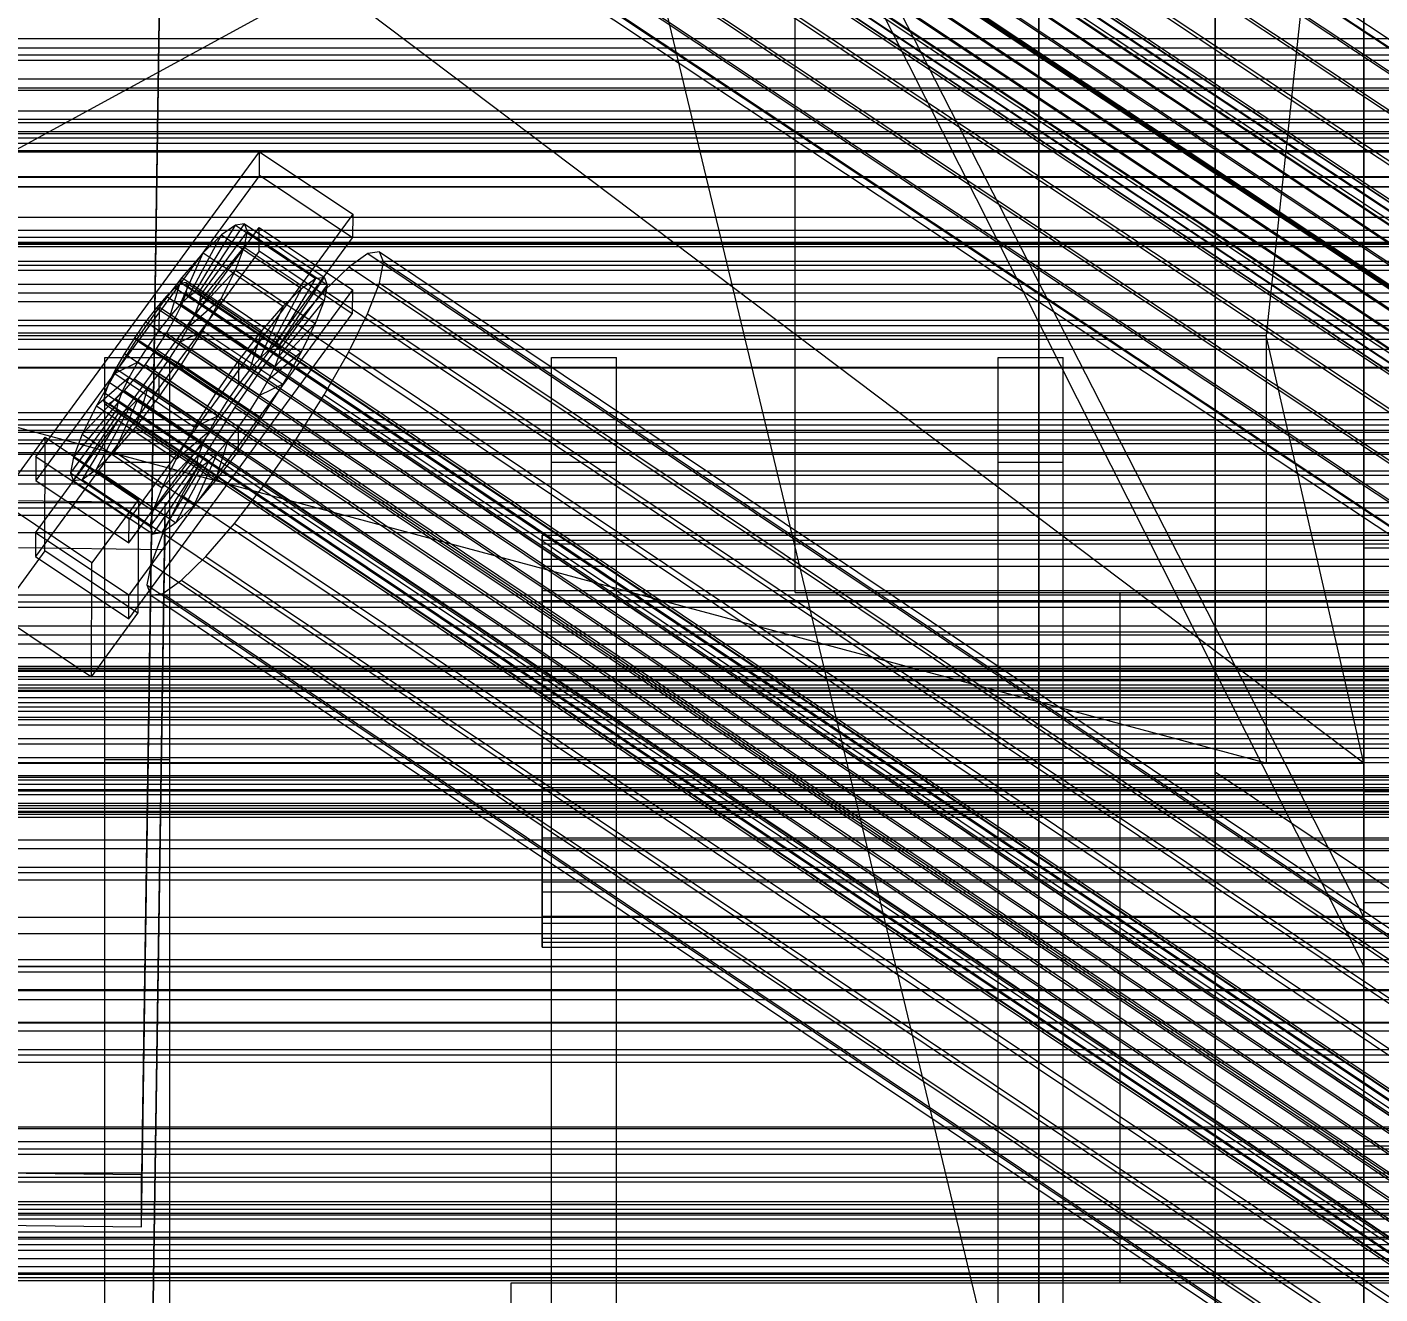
# Model space of a CAD drawing. Header units: millimetres. Extents: x -1970 to 59977, y -50268 to 6837.
# Drawn here: x -374.6 to -208, y -34536.4 to -34380.3 of the extents above; entities that cross this region are included whole.
import ezdxf

# ---------------------------------------------------------------- set-up
doc = ezdxf.new("R2010")
doc.units = ezdxf.units.MM
for name, color, linetype, lineweight in [('COTAS_O', 1, 'Continuous', 0), ('COTAS_P', 1, 'Continuous', 0), ('frontal_briquetadora', 7, 'Continuous', 0), ('frontal_C01', 7, 'Continuous', 0), ('frontal_C02', 7, 'Continuous', 0), ('frontal_C03', 7, 'Continuous', 0), ('frontal_mezcladora', 7, 'Continuous', 0), ('frontal_secador', 7, 'Continuous', 0), ('frontal_tolva', 7, 'Continuous', 0), ('frontal_tolva-C01', 7, 'Continuous', 0)]:
    doc.layers.add(name, color=color, linetype=linetype, lineweight=lineweight)
doc.dimstyles.new('R19_100', dxfattribs={"dimtxt": 250, "dimasz": 150, "dimexe": 150, "dimexo": 80, "dimgap": 100, "dimtad": 1, "dimtih": 1, "dimtoh": 1, "dimdsep": 46, "dimcen": 0.09, "dimadec": 0, "dimazin": 0, "dimtfac": 1, "dimtdec": 4, "dimtofl": 0, "dimtmove": 0, "dimatfit": 3, "dimfxl": 1, "dimtolj": 1, "dimtzin": 0, "dimarcsym": 0})

# ---------------------------------------------------------------- blocks, each defined once
blk = doc.blocks.new('*D37')
at = {"layer": 'COTAS_P', "color": 0, "lineweight": -2, "transparency": 16777216}
for p, q in [((-1750, -35420), (-1750, -34450)), ((2600, -35420), (2600, -34450)), ((-1600, -34600), (2450, -34600))]:
    blk.add_line(p, q, dxfattribs=at)
at = {"layer": 'COTAS_P', "color": 0, "transparency": 16777216}
for points in [[(-1600, -34575), (-1600, -34625), (-1750, -34600)], [(2450, -34575), (2450, -34625), (2600, -34600)]]:
    blk.add_solid(points, dxfattribs=at)
at = {"layer": 'Defpoints', "color": 0, "transparency": 16777216}
for p in [(2600, -34600), (-1750, -35500), (2600, -35500)]:
    blk.add_point(p, dxfattribs=at)
blk = doc.blocks.new('*D39')
at = {"layer": 'COTAS_O', "color": 0, "lineweight": -2, "transparency": 16777216}
for p, q in [((-1725, -34320), (-1725, -33550)), ((1725, -34320), (1725, -33550)), ((-1575, -33700), (1575, -33700))]:
    blk.add_line(p, q, dxfattribs=at)
at = {"layer": 'COTAS_O', "color": 0, "transparency": 16777216}
for points in [[(-1575, -33675), (-1575, -33725), (-1725, -33700)], [(1575, -33675), (1575, -33725), (1725, -33700)]]:
    blk.add_solid(points, dxfattribs=at)
at = {"layer": 'Defpoints', "color": 0, "transparency": 16777216}
for p in [(1725, -33700), (-1725, -34400), (1725, -34400)]:
    blk.add_point(p, dxfattribs=at)
blk = doc.blocks.new('*D42')
at = {"layer": 'COTAS_O', "color": 0, "lineweight": -2, "transparency": 16777216}
for p, q in [((-570, -33700), (200, -33700)), ((50, -34750), (50, -33850)), ((-570, -34900), (200, -34900))]:
    blk.add_line(p, q, dxfattribs=at)
at = {"layer": 'COTAS_O', "color": 0, "transparency": 16777216}
for points in [[(25, -33850), (75, -33850), (50, -33700)], [(25, -34750), (75, -34750), (50, -34900)]]:
    blk.add_solid(points, dxfattribs=at)
at = {"layer": 'Defpoints', "color": 0, "transparency": 16777216}
for p in [(-650, -33700), (50, -33700), (-650, -34900)]:
    blk.add_point(p, dxfattribs=at)
blk = doc.blocks.new('*D43')
at = {"layer": 'COTAS_O', "color": 0, "lineweight": -2, "transparency": 16777216}
for p, q in [((-650, -34820), (-650, -34050)), ((650, -34820), (650, -34050)), ((-500, -34200), (500, -34200))]:
    blk.add_line(p, q, dxfattribs=at)
at = {"layer": 'COTAS_O', "color": 0, "transparency": 16777216}
for points in [[(-500, -34175), (-500, -34225), (-650, -34200)], [(500, -34175), (500, -34225), (650, -34200)]]:
    blk.add_solid(points, dxfattribs=at)
at = {"layer": 'Defpoints', "color": 0, "transparency": 16777216}
for p in [(650, -34200), (-650, -34900), (650, -34900)]:
    blk.add_point(p, dxfattribs=at)

msp = doc.modelspace()

# ---------------------------------------------------------------- linework, layer by layer
at = {"layer": 'frontal_briquetadora'}
for p, q in [((-430, -33820), (-223.45, -34680)), ((-210, -34680), (-210, -33820)), ((-430, -34060), (-210, -34490)), ((-430, -34060), (-210, -34496)), ((-210, -34060), (-210, -34490)), ((-210, -34060), (-210, -34496)), ((-210, -34680), (-210, -34260)), ((-210, -34496), (-210, -34260)), ((-210, -34471), (-430, -34305)), ((-210, -34305), (-418, -34418.333)), ((-210, -34305), (-222, -34418.333)), ((-210, -34471), (-210, -34305)), ((-210, -34680), (-210, -34305)), ((-210, -34305), (-210, -34496)), ((-210, -34365.89), (-210, -34381.1)), ((-210, -34381.1), (-210, -34394.762)), ((-210, -34394.762), (-210, -34406.677)), ((-430, -34407), (-188, -34407)), ((-210, -34406.677), (-210, -34416.673)), ((-210, -34416.673), (-210, -34424.603)), ((-418, -34418.333), (-222, -34418.333)), ((-222, -34471), (-418, -34418.333)), ((-222, -34418.333), (-222, -34471)), ((-210, -34471), (-222, -34418.333)), ((-210, -34424.603), (-210, -34430.351)), ((-210, -34430.351), (-210, -34433.833)), ((-210, -34433.833), (-210, -34435)), ((-210, -34444.477), (-160, -34444.477)), ((-210, -34474.477), (-210, -34444.477)), ((-430, -34471), (-210, -34471)), ((-210, -34471), (-418, -34471)), ((-222, -34471), (-418, -34471)), ((-222, -34471), (-210, -34471)), ((-210, -34471), (-210, -34680)), ((-210, -34471), (-210, -34496)), ((-210, -34474.477), (-160, -34474.477)), ((-210, -34488.149), (-160, -34488.149)), ((-210, -34518.149), (-210, -34488.149)), ((-210, -34490), (-430, -34490)), ((-430, -34496), (-210, -34496)), ((-210, -34496), (-210, -34680)), ((-210, -34518.149), (-160, -34518.149))]:
    msp.add_line(p, q, dxfattribs=at)
at = {"layer": 'frontal_C01'}
for p, q in [((-250, -32680.37), (-250, -35735.764)), ((-250, -35740.498), (-250, -32685.104)), ((-332.629, -34299.324), (-148.32, -34421.655)), ((-331.181, -34299.317), (-146.872, -34421.648)), ((-330.692, -34300.75), (-146.383, -34423.082)), ((-334.938, -34300.771), (-150.629, -34423.103)), ((-356.348, -34303.694), (-142.549, -34445.599)), ((-355.53, -34303.182), (-141.731, -34445.086)), ((-355.017, -34303.179), (-141.218, -34445.083)), ((-354.844, -34303.687), (-141.045, -34445.591)), ((-337.95, -34303.56), (-153.641, -34425.891)), ((-331.197, -34303.526), (-146.887, -34425.858)), ((-357.415, -34304.683), (-143.617, -34446.587)), ((-355.022, -34304.671), (-141.224, -34446.575)), ((-358.659, -34306.079), (-144.861, -34447.983)), ((-355.541, -34306.063), (-141.742, -34447.968)), ((-146.196, -34449.692), (-359.995, -34307.788)), ((-356.363, -34307.77), (-142.565, -34449.674)), ((-341.461, -34307.5), (-157.152, -34429.832)), ((-332.659, -34307.456), (-148.35, -34429.788)), ((-361.332, -34309.693), (-147.533, -34451.597)), ((-357.434, -34309.674), (-143.635, -34451.578)), ((-362.578, -34311.665), (-148.779, -34453.569)), ((-358.68, -34311.645), (-144.881, -34453.55)), ((-160.922, -34434.655), (-345.231, -34312.323)), ((-334.981, -34312.272), (-150.672, -34434.604)), ((-363.648, -34313.569), (-149.85, -34455.473)), ((-360.017, -34313.551), (-146.218, -34455.455)), ((-364.471, -34315.275), (-150.672, -34457.18)), ((-361.352, -34315.26), (-147.554, -34457.164)), ((-364.989, -34316.668), (-151.191, -34458.572)), ((-362.596, -34316.656), (-148.798, -34458.56)), ((-365.168, -34317.652), (-151.369, -34459.556)), ((-364.995, -34318.159), (-151.196, -34460.064)), ((-364.482, -34318.157), (-150.683, -34460.061)), ((-363.664, -34317.644), (-149.865, -34459.548)), ((-349.002, -34317.701), (-164.693, -34440.032)), ((-338.003, -34317.646), (-153.694, -34439.977)), ((-352.519, -34323.266), (-168.21, -34445.597)), ((-341.52, -34323.211), (-157.211, -34445.542)), ((-355.541, -34328.639), (-171.232, -34450.971)), ((-345.291, -34328.588), (-160.982, -34450.92)), ((-357.646, -34329.781), (-360.514, -34521.729)), ((-357.863, -34333.455), (-173.554, -34455.787)), ((-349.061, -34333.411), (-164.752, -34455.743)), ((-360.514, -34528.133), (-357.646, -34336.185)), ((-359.326, -34337.385), (-175.016, -34459.717)), ((-352.572, -34337.351), (-168.263, -34459.683)), ((-359.83, -34340.161), (-175.521, -34462.493)), ((-355.584, -34340.14), (-171.275, -34462.472)), ((-359.341, -34341.595), (-175.032, -34463.926)), ((-357.893, -34341.588), (-173.584, -34463.919)), ((-228.298, -34363.008), (-228.298, -34675.195)), ((-228.298, -34680.882), (-228.298, -34368.695)), ((-228.298, -34368.695), (-130, -34433.939)), ((-425, -34515.805), (425, -34515.805)), ((-360.514, -34521.729), (-378.512, -34521.488)), ((-360.514, -34528.133), (-360.514, -34521.729)), ((425, -34527.173), (-425, -34527.173)), ((-378.512, -34527.892), (-360.514, -34528.133)), ((425, -34532.07), (-425, -34532.07))]:
    msp.add_line(p, q, dxfattribs=at)
at = {"layer": 'frontal_C02'}
for p, q in [((-250, -32976.99), (-250, -35767.535)), ((-250, -35772.314), (-250, -32981.769)), ((-228.298, -34187.295), (-228.298, -34472.116)), ((-228.298, -34477.858), (-228.298, -34193.036)), ((-373.501, -34433.276), (-345.969, -34395.683)), ((-345.981, -34398.606), (-345.969, -34395.683)), ((-345.969, -34395.683), (-334.501, -34403.366)), ((-345.981, -34398.606), (-373.513, -34436.198)), ((-334.513, -34406.289), (-345.981, -34398.606)), ((-334.501, -34403.366), (-362.033, -34440.959)), ((-334.501, -34403.366), (-334.513, -34406.289)), ((-373.539, -34442.628), (-346.008, -34405.035)), ((-353.892, -34412.963), (-348.918, -34404.719)), ((-353.378, -34412.893), (-347.835, -34404.572)), ((-353.205, -34413.334), (-347.47, -34405.502)), ((-348.918, -34404.719), (-350.645, -34405.934)), ((-347.835, -34404.572), (-348.918, -34404.719)), ((-348.918, -34404.719), (-339.088, -34411.305)), ((-347.847, -34407.446), (-347.47, -34405.502)), ((-347.835, -34404.572), (-338.005, -34411.158)), ((-347.47, -34405.502), (-347.835, -34404.572)), ((-347.47, -34405.502), (-337.64, -34412.088)), ((-346.02, -34407.958), (-346.008, -34405.035)), ((-346.008, -34405.035), (-334.539, -34412.719)), ((-362.045, -34443.882), (-334.513, -34406.289)), ((-354.71, -34413.538), (-350.645, -34405.934)), ((-350.645, -34405.934), (-352.899, -34408.133)), ((-350.645, -34405.934), (-340.816, -34412.52)), ((-346.02, -34407.958), (-373.551, -34445.551)), ((-355.777, -34414.58), (-352.899, -34408.133)), ((-352.899, -34408.133), (-355.525, -34411.167)), ((-353.384, -34414.255), (-347.847, -34407.446)), ((-352.899, -34408.133), (-343.069, -34414.719)), ((-348.941, -34410.272), (-347.847, -34407.446)), ((-347.847, -34407.446), (-338.017, -34414.032)), ((-334.551, -34415.641), (-346.02, -34407.958)), ((-332.629, -34408.224), (-334.938, -34409.848)), ((-331.181, -34408.027), (-332.629, -34408.224)), ((-332.629, -34408.224), (-148.32, -34531.708)), ((-330.692, -34409.271), (-331.181, -34408.027)), ((-331.181, -34408.027), (-146.872, -34531.511)), ((-353.902, -34415.593), (-348.941, -34410.272)), ((-350.678, -34413.787), (-348.941, -34410.272)), ((-348.941, -34410.272), (-339.111, -34416.858)), ((-334.938, -34409.848), (-337.95, -34412.788)), ((-334.938, -34409.848), (-150.629, -34533.332)), ((-331.197, -34411.87), (-330.692, -34409.271)), ((-330.692, -34409.271), (-146.383, -34532.755)), ((-355.525, -34411.167), (-358.345, -34414.83)), ((-357.021, -34416.017), (-355.525, -34411.167)), ((-355.53, -34411.865), (-356.348, -34412.441)), ((-355.017, -34411.796), (-355.53, -34411.865)), ((-355.53, -34411.865), (-141.731, -34555.107)), ((-355.525, -34411.167), (-345.695, -34417.753)), ((-355.022, -34413.157), (-354.844, -34412.236)), ((-354.844, -34412.236), (-355.017, -34411.796)), ((-355.017, -34411.796), (-141.218, -34555.037)), ((-354.844, -34412.236), (-141.045, -34555.478)), ((-339.088, -34411.305), (-344.062, -34419.549)), ((-338.005, -34411.158), (-343.549, -34419.479)), ((-337.64, -34412.088), (-343.376, -34419.92)), ((-340.816, -34412.52), (-339.088, -34411.305)), ((-339.088, -34411.305), (-338.005, -34411.158)), ((-337.64, -34412.088), (-338.017, -34414.032)), ((-338.005, -34411.158), (-337.64, -34412.088)), ((-332.659, -34415.648), (-331.197, -34411.87)), ((-331.197, -34411.87), (-146.887, -34535.354)), ((-334.539, -34412.719), (-362.071, -34450.312)), ((-357.415, -34413.483), (-358.659, -34414.92)), ((-356.348, -34412.441), (-357.415, -34413.483)), ((-357.415, -34413.483), (-143.617, -34556.724)), ((-356.348, -34412.441), (-142.549, -34555.682)), ((-355.777, -34414.58), (-354.71, -34413.538)), ((-355.541, -34414.496), (-355.022, -34413.157)), ((-355.022, -34413.157), (-141.224, -34556.399)), ((-354.725, -34417.258), (-350.678, -34413.787)), ((-354.71, -34413.538), (-353.892, -34412.963)), ((-344.88, -34420.124), (-354.71, -34413.538)), ((-353.892, -34412.963), (-353.378, -34412.893)), ((-344.062, -34419.549), (-353.892, -34412.963)), ((-353.205, -34413.334), (-353.384, -34414.255)), ((-343.549, -34419.479), (-353.378, -34412.893)), ((-353.378, -34412.893), (-353.205, -34413.334)), ((-343.376, -34419.92), (-353.205, -34413.334)), ((-352.938, -34417.751), (-350.678, -34413.787)), ((-350.678, -34413.787), (-340.848, -34420.373)), ((-340.816, -34412.52), (-344.88, -34420.124)), ((-338.017, -34414.032), (-343.554, -34420.841)), ((-343.069, -34414.719), (-340.816, -34412.52)), ((-337.95, -34412.788), (-341.461, -34416.844)), ((-338.017, -34414.032), (-339.111, -34416.858)), ((-337.95, -34412.788), (-153.641, -34536.272)), ((-334.539, -34412.719), (-334.551, -34415.641)), ((-362.083, -34453.234), (-334.551, -34415.641)), ((-358.345, -34414.83), (-361.166, -34418.87)), ((-358.659, -34414.92), (-359.995, -34416.655)), ((-358.659, -34414.92), (-144.861, -34558.161)), ((-358.345, -34414.83), (-358.357, -34417.752)), ((-348.515, -34421.415), (-358.345, -34414.83)), ((-357.021, -34416.017), (-355.777, -34414.58)), ((-356.363, -34416.161), (-355.541, -34414.496)), ((-345.947, -34421.166), (-355.777, -34414.58)), ((-355.541, -34414.496), (-141.742, -34557.737)), ((-353.902, -34415.593), (-354.725, -34417.258)), ((-353.384, -34414.255), (-353.902, -34415.593)), ((-344.073, -34422.179), (-353.902, -34415.593)), ((-343.554, -34420.841), (-353.384, -34414.255)), ((-343.069, -34414.719), (-345.947, -34421.166)), ((-345.695, -34417.753), (-343.069, -34414.719)), ((-334.981, -34420.346), (-332.659, -34415.648)), ((-332.659, -34415.648), (-148.35, -34539.132)), ((-359.995, -34416.655), (-361.332, -34418.568)), ((-146.196, -34559.896), (-359.995, -34416.655)), ((-358.357, -34417.752), (-357.021, -34416.017)), ((-357.434, -34418.039), (-356.363, -34416.161)), ((-347.191, -34422.603), (-357.021, -34416.017)), ((-356.363, -34416.161), (-142.565, -34559.402)), ((-354.725, -34417.258), (-355.796, -34419.136)), ((-344.895, -34423.844), (-354.725, -34417.258)), ((-341.461, -34416.844), (-345.231, -34421.74)), ((-339.111, -34416.858), (-344.073, -34422.179)), ((-341.461, -34416.844), (-157.152, -34540.328)), ((-339.111, -34416.858), (-340.848, -34420.373)), ((-361.166, -34418.87), (-363.797, -34423.014)), ((-361.332, -34418.568), (-362.578, -34420.531)), ((-361.332, -34418.568), (-147.533, -34561.81)), ((-359.693, -34419.666), (-361.166, -34418.87)), ((-361.166, -34418.87), (-351.336, -34425.456)), ((-359.693, -34419.666), (-358.357, -34417.752)), ((-358.68, -34420.001), (-357.434, -34418.039)), ((-358.357, -34417.752), (-348.527, -34424.338)), ((-357.434, -34418.039), (-143.635, -34561.28)), ((-355.796, -34419.136), (-352.938, -34417.751)), ((-355.569, -34421.895), (-352.938, -34417.751)), ((-352.938, -34417.751), (-343.108, -34424.337)), ((-348.515, -34421.415), (-345.695, -34417.753)), ((-345.695, -34417.753), (-347.191, -34422.603)), ((-362.578, -34420.531), (-363.648, -34422.409)), ((-362.578, -34420.531), (-148.779, -34563.773)), ((-360.939, -34421.629), (-359.693, -34419.666)), ((-360.017, -34421.915), (-358.68, -34420.001)), ((-349.863, -34426.252), (-359.693, -34419.666)), ((-358.68, -34420.001), (-144.881, -34563.243)), ((-355.796, -34419.136), (-357.042, -34421.099)), ((-345.966, -34425.722), (-355.796, -34419.136)), ((-344.88, -34420.124), (-345.947, -34421.166)), ((-340.848, -34420.373), (-344.895, -34423.844)), ((-344.062, -34419.549), (-344.88, -34420.124)), ((-343.549, -34419.479), (-344.062, -34419.549)), ((-343.554, -34420.841), (-343.376, -34419.92)), ((-343.376, -34419.92), (-343.549, -34419.479)), ((-340.848, -34420.373), (-343.108, -34424.337)), ((-338.003, -34425.646), (-334.981, -34420.346)), ((-334.981, -34420.346), (-150.672, -34543.83)), ((-360.939, -34421.629), (-363.797, -34423.014)), ((-362.01, -34423.507), (-360.939, -34421.629)), ((-361.352, -34423.65), (-360.017, -34421.915)), ((-351.109, -34428.215), (-360.939, -34421.629)), ((-360.017, -34421.915), (-146.218, -34565.157)), ((-358.39, -34425.936), (-355.569, -34421.895)), ((-357.042, -34421.099), (-358.378, -34423.013)), ((-357.042, -34421.099), (-355.569, -34421.895)), ((-347.212, -34427.685), (-357.042, -34421.099)), ((-355.569, -34421.895), (-345.739, -34428.481)), ((-351.336, -34425.456), (-348.515, -34421.415)), ((-345.231, -34421.74), (-349.002, -34427.142)), ((-348.527, -34424.338), (-348.515, -34421.415)), ((-345.947, -34421.166), (-347.191, -34422.603)), ((-160.922, -34545.224), (-345.231, -34421.74)), ((-344.895, -34423.844), (-344.073, -34422.179)), ((-344.073, -34422.179), (-343.554, -34420.841)), ((-363.797, -34423.014), (-366.057, -34426.978)), ((-362.01, -34423.507), (-366.057, -34426.978)), ((-363.648, -34422.409), (-364.471, -34424.074)), ((-363.797, -34423.014), (-353.967, -34429.6)), ((-363.648, -34422.409), (-149.85, -34565.651)), ((-362.833, -34425.172), (-362.01, -34423.507)), ((-362.596, -34425.087), (-361.352, -34423.65)), ((-352.18, -34430.093), (-362.01, -34423.507)), ((-361.352, -34423.65), (-147.554, -34566.891)), ((-358.378, -34423.013), (-359.714, -34424.748)), ((-358.378, -34423.013), (-358.39, -34425.936)), ((-348.548, -34429.599), (-358.378, -34423.013)), ((-347.191, -34422.603), (-348.527, -34424.338)), ((-345.966, -34425.722), (-344.895, -34423.844)), ((-362.833, -34425.172), (-367.794, -34430.493)), ((-364.989, -34425.413), (-365.168, -34426.334)), ((-364.471, -34424.074), (-364.989, -34425.413)), ((-364.989, -34425.413), (-151.191, -34568.654)), ((-364.471, -34424.074), (-150.672, -34567.315)), ((-363.664, -34426.129), (-362.596, -34425.087)), ((-363.351, -34426.51), (-362.833, -34425.172)), ((-353.003, -34431.757), (-362.833, -34425.172)), ((-362.596, -34425.087), (-148.798, -34568.329)), ((-359.714, -34424.748), (-361.21, -34429.598)), ((-359.714, -34424.748), (-360.958, -34426.185)), ((-349.884, -34431.333), (-359.714, -34424.748)), ((-353.967, -34429.6), (-351.336, -34425.456)), ((-351.336, -34425.456), (-349.863, -34426.252)), ((-348.527, -34424.338), (-349.863, -34426.252)), ((-343.108, -34424.337), (-345.966, -34425.722)), ((-343.108, -34424.337), (-345.739, -34428.481)), ((-341.52, -34431.186), (-338.003, -34425.646)), ((-338.003, -34425.646), (-153.694, -34549.13)), ((-363.351, -34426.51), (-368.888, -34433.319)), ((-366.057, -34426.978), (-367.794, -34430.493)), ((-362.025, -34427.227), (-366.09, -34434.831)), ((-366.057, -34426.978), (-356.228, -34433.564)), ((-365.168, -34426.334), (-364.995, -34426.774)), ((-365.168, -34426.334), (-151.369, -34569.575)), ((-364.995, -34426.774), (-364.482, -34426.704)), ((-364.995, -34426.774), (-151.196, -34570.016)), ((-364.482, -34426.704), (-363.664, -34426.129)), ((-364.482, -34426.704), (-150.683, -34569.946)), ((-360.958, -34426.185), (-363.836, -34432.632)), ((-363.664, -34426.129), (-149.865, -34569.37)), ((-363.53, -34427.431), (-363.351, -34426.51)), ((-353.521, -34433.096), (-363.351, -34426.51)), ((-362.025, -34427.227), (-362.843, -34427.802)), ((-360.958, -34426.185), (-362.025, -34427.227)), ((-352.196, -34433.812), (-362.025, -34427.227)), ((-361.21, -34429.598), (-358.39, -34425.936)), ((-351.128, -34432.771), (-360.958, -34426.185)), ((-358.39, -34425.936), (-348.56, -34432.521)), ((-349.002, -34427.142), (-352.519, -34432.681)), ((-349.863, -34426.252), (-351.109, -34428.215)), ((-349.002, -34427.142), (-164.693, -34550.626)), ((-347.212, -34427.685), (-345.966, -34425.722)), ((-363.53, -34427.431), (-369.265, -34435.263)), ((-363.357, -34427.872), (-368.9, -34436.193)), ((-362.843, -34427.802), (-367.817, -34436.046)), ((-363.357, -34427.872), (-363.53, -34427.431)), ((-353.7, -34434.017), (-363.53, -34427.431)), ((-362.843, -34427.802), (-363.357, -34427.872)), ((-353.527, -34434.458), (-363.357, -34427.872)), ((-353.014, -34434.388), (-362.843, -34427.802)), ((-353.967, -34429.6), (-351.109, -34428.215)), ((-351.109, -34428.215), (-352.18, -34430.093)), ((-345.739, -34428.481), (-348.56, -34432.521)), ((-348.548, -34429.599), (-347.212, -34427.685)), ((-345.739, -34428.481), (-347.212, -34427.685)), ((-367.794, -34430.493), (-368.888, -34433.319)), ((-367.794, -34430.493), (-357.964, -34437.079)), ((-363.836, -34432.632), (-361.21, -34429.598)), ((-361.21, -34429.598), (-351.38, -34436.184)), ((-356.228, -34433.564), (-353.967, -34429.6)), ((-356.228, -34433.564), (-352.18, -34430.093)), ((-352.18, -34430.093), (-353.003, -34431.757)), ((-349.884, -34431.333), (-348.548, -34429.599)), ((-348.56, -34432.521), (-348.548, -34429.599)), ((-378.086, -34438.664), (-372.35, -34430.833)), ((-372.408, -34444.861), (-372.35, -34430.833)), ((-372.35, -34430.833), (-360.882, -34438.516)), ((-357.964, -34437.079), (-353.003, -34431.757)), ((-353.003, -34431.757), (-353.521, -34433.096)), ((-351.38, -34436.184), (-349.884, -34431.333)), ((-351.128, -34432.771), (-349.884, -34431.333)), ((-345.291, -34436.587), (-341.52, -34431.186)), ((-341.52, -34431.186), (-157.211, -34554.67)), ((-373.501, -34433.276), (-373.513, -34436.198)), ((-362.033, -34440.959), (-373.501, -34433.276)), ((-368.888, -34433.319), (-369.265, -34435.263)), ((-368.888, -34433.319), (-359.058, -34439.905)), ((-366.09, -34434.831), (-363.836, -34432.632)), ((-363.836, -34432.632), (-354.006, -34439.218)), ((-359.436, -34441.849), (-353.7, -34434.017)), ((-359.058, -34439.905), (-353.521, -34433.096)), ((-357.964, -34437.079), (-356.228, -34433.564)), ((-356.26, -34441.417), (-352.196, -34433.812)), ((-352.519, -34432.681), (-355.541, -34437.981)), ((-354.006, -34439.218), (-351.128, -34432.771)), ((-353.521, -34433.096), (-353.7, -34434.017)), ((-353.7, -34434.017), (-353.527, -34434.458)), ((-353.014, -34434.388), (-352.196, -34433.812)), ((-352.519, -34432.681), (-168.21, -34556.165)), ((-352.196, -34433.812), (-351.128, -34432.771)), ((-348.56, -34432.521), (-351.38, -34436.184)), ((-369.265, -34435.263), (-368.9, -34436.193)), ((-369.265, -34435.263), (-359.436, -34441.849)), ((-367.817, -34436.046), (-366.09, -34434.831)), ((-366.09, -34434.831), (-356.26, -34441.417)), ((-359.07, -34442.779), (-353.527, -34434.458)), ((-357.987, -34442.632), (-353.014, -34434.388)), ((-353.527, -34434.458), (-353.014, -34434.388)), ((-373.513, -34436.198), (-362.045, -34443.882)), ((-368.9, -34436.193), (-367.817, -34436.046)), ((-368.9, -34436.193), (-359.07, -34442.779)), ((-367.817, -34436.046), (-357.987, -34442.632)), ((-359.058, -34439.905), (-357.964, -34437.079)), ((-351.38, -34436.184), (-354.006, -34439.218)), ((-349.061, -34441.483), (-345.291, -34436.587)), ((-345.291, -34436.587), (-160.982, -34560.071)), ((-366.618, -34446.348), (-378.086, -34438.664)), ((-375.644, -34438.644), (-357.646, -34438.888)), ((-360.882, -34438.516), (-366.618, -34446.348)), ((-360.882, -34438.516), (-360.939, -34452.545)), ((-357.646, -34438.888), (-360.514, -34632.655)), ((-355.541, -34437.981), (-357.863, -34442.68)), ((-357.646, -34438.888), (-357.646, -34444.733)), ((-355.541, -34437.981), (-171.232, -34561.465)), ((-359.436, -34441.849), (-359.058, -34439.905)), ((-354.006, -34439.218), (-356.26, -34441.417)), ((-362.045, -34443.882), (-362.033, -34440.959)), ((-359.07, -34442.779), (-359.436, -34441.849)), ((-356.26, -34441.417), (-357.987, -34442.632)), ((-352.572, -34445.539), (-349.061, -34441.483)), ((-349.061, -34441.483), (-164.752, -34564.967)), ((-373.539, -34442.628), (-373.551, -34445.551)), ((-362.071, -34450.312), (-373.539, -34442.628)), ((-357.863, -34442.68), (-359.326, -34446.457)), ((-357.987, -34442.632), (-359.07, -34442.779)), ((-357.863, -34442.68), (-173.554, -34566.164)), ((-311.15, -34444), (-311.15, -34442.907)), ((-311.15, -34442.907), (-311.15, -34443.543)), ((-311.15, -34442.907), (311.15, -34442.907)), ((-311.15, -34443.543), (-311.15, -34445.866)), ((-311.15, -34443.543), (311.15, -34443.543)), ((-311.15, -34446.749), (-311.15, -34444)), ((-311.15, -34444), (311.15, -34444)), ((-372.408, -34444.861), (-378.143, -34452.693)), ((-357.646, -34444.733), (-375.644, -34444.49)), ((-373.551, -34445.551), (-362.083, -34453.234)), ((-360.939, -34452.545), (-372.408, -34444.861)), ((-360.514, -34638.5), (-357.646, -34444.733)), ((-355.584, -34448.479), (-352.572, -34445.539)), ((-352.572, -34445.539), (-168.263, -34569.023)), ((-366.675, -34460.377), (-366.618, -34446.348)), ((-359.326, -34446.457), (-359.83, -34449.057)), ((-359.326, -34446.457), (-175.016, -34569.941)), ((-311.15, -34445.866), (-311.15, -34449.717)), ((-311.15, -34445.866), (311.15, -34445.866)), ((-311.15, -34450.966), (-311.15, -34446.749)), ((-311.15, -34446.749), (311.15, -34446.749)), ((-357.893, -34450.103), (-355.584, -34448.479)), ((-355.584, -34448.479), (-171.275, -34571.963)), ((-362.083, -34453.234), (-362.071, -34450.312)), ((-359.83, -34449.057), (-359.341, -34450.3)), ((-359.83, -34449.057), (-175.521, -34572.541)), ((-359.341, -34450.3), (-357.893, -34450.103)), ((-359.341, -34450.3), (-175.032, -34573.784)), ((-357.893, -34450.103), (-173.584, -34573.587)), ((-311.15, -34449.717), (-311.15, -34454.834)), ((-311.15, -34449.717), (311.15, -34449.717)), ((-311.15, -34456.364), (-311.15, -34450.966)), ((-311.15, -34450.966), (311.15, -34450.966)), ((-378.143, -34452.693), (-366.675, -34460.377)), ((-366.675, -34460.377), (-360.939, -34452.545)), ((-311.15, -34454.834), (-311.15, -34460.868)), ((-311.15, -34454.834), (311.15, -34454.834)), ((-311.15, -34462.575), (-311.15, -34456.364)), ((-311.15, -34456.364), (311.15, -34456.364)), ((-440, -34459.297), (440, -34459.297)), ((-440, -34459.522), (440, -34459.522)), ((-440, -34459.684), (440, -34459.684)), ((-440, -34460.345), (440, -34460.345)), ((-440, -34460.658), (440, -34460.658)), ((-440, -34461.71), (440, -34461.71)), ((-440, -34462.153), (440, -34462.153)), ((-311.15, -34460.868), (-311.15, -34467.408)), ((311.15, -34460.868), (-311.15, -34460.868)), ((-440, -34463.523), (440, -34463.523)), ((-311.15, -34469.175), (-311.15, -34462.575)), ((-311.15, -34462.575), (311.15, -34462.575)), ((-440, -34464.065), (440, -34464.065)), ((440, -34465.661), (-440, -34465.661)), ((-440, -34466.266), (440, -34466.266)), ((-440, -34467.978), (440, -34467.978)), ((-440, -34468.604), (440, -34468.604)), ((-311.15, -34467.408), (-311.15, -34474.008)), ((-311.15, -34467.408), (311.15, -34467.408)), ((-440, -34470.317), (440, -34470.317)), ((-311.15, -34475.715), (-311.15, -34469.175)), ((-311.15, -34469.175), (311.15, -34469.175)), ((-440, -34470.922), (440, -34470.922)), ((-130, -34537.975), (-228.298, -34472.116)), ((-228.298, -34472.116), (-228.298, -34756.938)), ((-228.298, -34472.116), (-228.298, -34477.858)), ((-440, -34472.517), (440, -34472.517)), ((-440, -34473.06), (440, -34473.06)), ((-311.15, -34474.008), (-311.15, -34480.218)), ((-311.15, -34474.008), (311.15, -34474.008)), ((-440, -34474.43), (440, -34474.43)), ((-440, -34474.873), (440, -34474.873)), ((-440, -34475.924), (440, -34475.924)), ((-440, -34476.237), (440, -34476.237)), ((-440, -34476.898), (440, -34476.898)), ((-440, -34477.06), (440, -34477.06)), ((-440, -34477.286), (440, -34477.286)), ((-311.15, -34481.749), (-311.15, -34475.715)), ((-311.15, -34475.715), (311.15, -34475.715)), ((-228.298, -34762.679), (-228.298, -34477.858)), ((-228.298, -34477.858), (-130, -34543.716)), ((-311.15, -34480.218), (-311.15, -34485.616)), ((-311.15, -34480.218), (311.15, -34480.218)), ((-311.15, -34486.866), (-311.15, -34481.749)), ((-311.15, -34481.749), (311.15, -34481.749)), ((-311.15, -34485.616), (-311.15, -34489.833)), ((-311.15, -34485.616), (311.15, -34485.616)), ((-311.15, -34490.717), (-311.15, -34486.866)), ((-311.15, -34486.866), (311.15, -34486.866)), ((-311.15, -34489.833), (-311.15, -34492.582)), ((-311.15, -34489.833), (311.15, -34489.833)), ((-311.15, -34493.04), (-311.15, -34490.717)), ((-311.15, -34490.717), (311.15, -34490.717)), ((-311.15, -34492.582), (-311.15, -34493.676)), ((-311.15, -34492.582), (311.15, -34492.582)), ((-311.15, -34493.676), (-311.15, -34493.04)), ((-311.15, -34493.04), (311.15, -34493.04)), ((-311.15, -34493.676), (311.15, -34493.676))]:
    msp.add_line(p, q, dxfattribs=at)
at = {"layer": 'frontal_C03'}
for p, q in [((1250, -34382.923), (-1250, -34382.923)), ((1250, -34383.804), (-1250, -34383.804)), ((1250, -34384.458), (-1250, -34384.458)), ((1250, -34386.765), (-1250, -34386.765)), ((-1250, -34387.823), (1250, -34387.823)), ((1250, -34390.675), (-1250, -34390.675)), ((1250, -34391.732), (-1250, -34391.732)), ((1250, -34394.039), (-1250, -34394.039)), ((-1500, -34395.695), (1500, -34395.695)), ((1250, -34394.693), (-1250, -34394.693)), ((1250, -34395.574), (-1250, -34395.574)), ((1530, -34398.773), (-1530, -34398.773)), ((1530, -34403.773), (-1530, -34403.773)), ((1250, -34405.381), (-1250, -34405.381)), ((1500, -34407.104), (-1500, -34407.104)), ((1500, -34407.389), (-1500, -34407.389)), ((1250, -34406.262), (-1250, -34406.262)), ((1250, -34406.915), (-1250, -34406.915)), ((1250, -34409.223), (-1250, -34409.223)), ((-1250, -34410.28), (1250, -34410.28)), ((1250, -34413.132), (-1250, -34413.132)), ((1250, -34414.19), (-1250, -34414.19)), ((1250, -34416.497), (-1250, -34416.497)), ((1250, -34417.151), (-1250, -34417.151)), ((-1500, -34418.797), (1500, -34418.797)), ((1250, -34418.032), (-1250, -34418.032)), ((-1500, -34422.245), (1500, -34422.245)), ((1250, -34427.838), (-1250, -34427.838)), ((1250, -34428.72), (-1250, -34428.72)), ((1250, -34429.373), (-1250, -34429.373)), ((1500, -34431.228), (-1500, -34431.228)), ((1250, -34431.68), (-1250, -34431.68)), ((-1250, -34432.738), (1250, -34432.738)), ((1250, -34435.59), (-1250, -34435.59)), ((1250, -34436.647), (-1250, -34436.647)), ((1250, -34438.955), (-1250, -34438.955)), ((1250, -34439.608), (-1250, -34439.608)), ((1250, -34440.49), (-1250, -34440.49)), ((1250, -34450.296), (-1250, -34450.296)), ((1250, -34451.177), (-1250, -34451.177)), ((1250, -34451.831), (-1250, -34451.831)), ((1250, -34454.138), (-1250, -34454.138)), ((-1250, -34455.195), (1250, -34455.195)), ((1500, -34456.351), (-1500, -34456.351)), ((1250, -34458.048), (-1250, -34458.048)), ((1250, -34459.105), (-1250, -34459.105)), ((1250, -34461.412), (-1250, -34461.412)), ((1250, -34462.066), (-1250, -34462.066)), ((1250, -34462.947), (-1250, -34462.947)), ((-1500, -34465.334), (1500, -34465.334)), ((1250, -34472.754), (-1250, -34472.754)), ((1250, -34473.635), (-1250, -34473.635)), ((1250, -34474.288), (-1250, -34474.288)), ((1250, -34476.596), (-1250, -34476.596)), ((-1250, -34477.653), (1250, -34477.653)), ((1250, -34480.505), (-1250, -34480.505)), ((1250, -34481.563), (-1250, -34481.563)), ((1250, -34483.87), (-1250, -34483.87)), ((1250, -34484.523), (-1250, -34484.523)), ((1250, -34485.405), (-1250, -34485.405)), ((1250, -34495.211), (-1250, -34495.211)), ((1250, -34496.092), (-1250, -34496.092)), ((1250, -34496.746), (-1250, -34496.746)), ((1250, -34499.053), (-1250, -34499.053)), ((-1250, -34500.111), (1250, -34500.111)), ((1250, -34502.963), (-1250, -34502.963)), ((1250, -34504.02), (-1250, -34504.02)), ((1250, -34506.328), (-1250, -34506.328)), ((1250, -34506.981), (-1250, -34506.981)), ((1250, -34507.862), (-1250, -34507.862)), ((1250, -34517.669), (-1250, -34517.669)), ((1250, -34518.55), (-1250, -34518.55)), ((1250, -34519.204), (-1250, -34519.204)), ((1250, -34521.511), (-1250, -34521.511)), ((-1250, -34522.568), (1250, -34522.568)), ((1250, -34525.42), (-1250, -34525.42)), ((1250, -34526.478), (-1250, -34526.478)), ((1250, -34528.785), (-1250, -34528.785)), ((1250, -34529.439), (-1250, -34529.439)), ((1250, -34530.32), (-1250, -34530.32)), ((-1250, -34532.986), (1250, -34532.986)), ((-1250, -34533.783), (1250, -34533.783)), ((-1250, -34534.368), (1250, -34534.368))]:
    msp.add_line(p, q, dxfattribs=at)
at = {"layer": 'frontal_mezcladora'}
for p, q in [((-280, -34450), (-280, -34020)), ((-365, -34433.911), (-365, -34421.05)), ((-365, -34421.05), (-357, -34421.05)), ((-357, -34433.911), (-357, -34421.05)), ((-310, -34433.911), (-310, -34421.05)), ((-310, -34421.05), (-302, -34421.05)), ((-302, -34433.911), (-302, -34421.05)), ((-255, -34433.911), (-255, -34421.05)), ((-255, -34421.05), (-247, -34421.05)), ((-247, -34433.911), (-247, -34421.05)), ((-365, -34470.534), (-365, -34433.911)), ((-365, -34433.911), (-357, -34433.911)), ((-357, -34470.534), (-357, -34433.911)), ((-310, -34470.534), (-310, -34433.911)), ((-310, -34433.911), (-302, -34433.911)), ((-302, -34470.534), (-302, -34433.911)), ((-255, -34470.534), (-255, -34433.911)), ((-255, -34433.911), (-247, -34433.911)), ((-247, -34470.534), (-247, -34433.911)), ((-420, -34435), (240, -34435)), ((-420, -34442.586), (240, -34442.586)), ((-280, -34450), (280, -34450)), ((-240, -34450), (-160, -34450)), ((-240, -34535), (-240, -34450)), ((-420, -34464.602), (240, -34464.602)), ((-365, -34525.346), (-365, -34470.534)), ((-365, -34470.534), (-357, -34470.534)), ((-357, -34525.346), (-357, -34470.534)), ((-310, -34525.346), (-310, -34470.534)), ((-310, -34470.534), (-302, -34470.534)), ((-302, -34525.346), (-302, -34470.534)), ((-255, -34525.346), (-255, -34470.534)), ((-255, -34470.534), (-247, -34470.534)), ((-247, -34525.346), (-247, -34470.534)), ((-420, -34498.893), (240, -34498.893)), ((-365, -34590), (-365, -34525.346)), ((-365, -34525.346), (-357, -34525.346)), ((-357, -34590), (-357, -34525.346)), ((-310, -34590), (-310, -34525.346)), ((-310, -34525.346), (-302, -34525.346)), ((-302, -34590), (-302, -34525.346)), ((-255, -34590), (-255, -34525.346)), ((-255, -34525.346), (-247, -34525.346)), ((-247, -34590), (-247, -34525.346)), ((-315, -34535), (315, -34535)), ((-315, -34600), (-315, -34535)), ((-240, -34535), (-160, -34535))]:
    msp.add_line(p, q, dxfattribs=at)
at = {"layer": 'frontal_secador'}
for p, q in [((1360, -34381.784), (-1360, -34381.784)), ((1360, -34388.141), (-1360, -34388.141)), ((1360, -34392.137), (-1360, -34392.137)), ((1360, -34393.5), (-1360, -34393.5)), ((1250, -34393.25), (-1250, -34393.25)), ((1250, -34409.715), (-1250, -34409.715)), ((1250, -34422.349), (-1250, -34422.349)), ((1250, -34430.291), (-1250, -34430.291)), ((1250, -34433), (-1250, -34433)), ((-1250, -34516), (1250, -34516)), ((-1250, -34522), (1250, -34522)), ((-1250, -34525), (1250, -34525)), ((1250, -34526), (-1250, -34526)), ((-1250, -34526.659), (1250, -34526.659)), ((1250, -34529.659), (-1250, -34529.659)), ((-1250, -34531), (1250, -34531)), ((1250, -34534), (-1250, -34534)), ((-1250, -34534.728), (1250, -34534.728))]:
    msp.add_line(p, q, dxfattribs=at)
at = {"layer": 'frontal_tolva'}
for p, q in [((-670, -34400), (670, -34400)), ((600, -34400), (-600, -34400)), ((-600, -34406.849), (600, -34406.849)), ((-670, -34412), (670, -34412)), ((-660, -34420), (660, -34420)), ((-660, -34430), (660, -34430)), ((-1821.5, -34492), (1821.5, -34492)), ((-1821.5, -34503), (1821.5, -34503))]:
    msp.add_line(p, q, dxfattribs=at)
at = {"layer": 'frontal_tolva-C01'}
for p, q in [((-600, -34398.805), (600, -34398.805)), ((600, -34400), (-600, -34400))]:
    msp.add_line(p, q, dxfattribs=at)

# ---------------------------------------------------------------- dimensions: what is measured, and where the dimension line sits
at = {"layer": 'COTAS_O'}
for p1, p2, distance, picture, middle in [((-1725, -34400), (1725, -34400), 700, '*D39', (0, -33700)), ((-650, -34900), (-650, -33700), -700, '*D42', (50, -34300)), ((-650, -34900), (650, -34900), 700, '*D43', (0, -34200))]:
    dim = msp.add_aligned_dim(p1=p1, p2=p2, distance=distance, text='<> O', dimstyle='R19_100', dxfattribs=at)
    dim.commit()
    dim.dimension.update_dxf_attribs({"geometry": picture, "text_midpoint": middle})
at = {"layer": 'COTAS_P'}
dim = msp.add_aligned_dim(p1=(-1750, -35500), p2=(2600, -35500), distance=900, text='<> P', dimstyle='R19_100', dxfattribs=at)
dim.commit()
dim.dimension.update_dxf_attribs({"geometry": '*D37', "text_midpoint": (425, -34600)})

doc.saveas('drawing.dxf')
